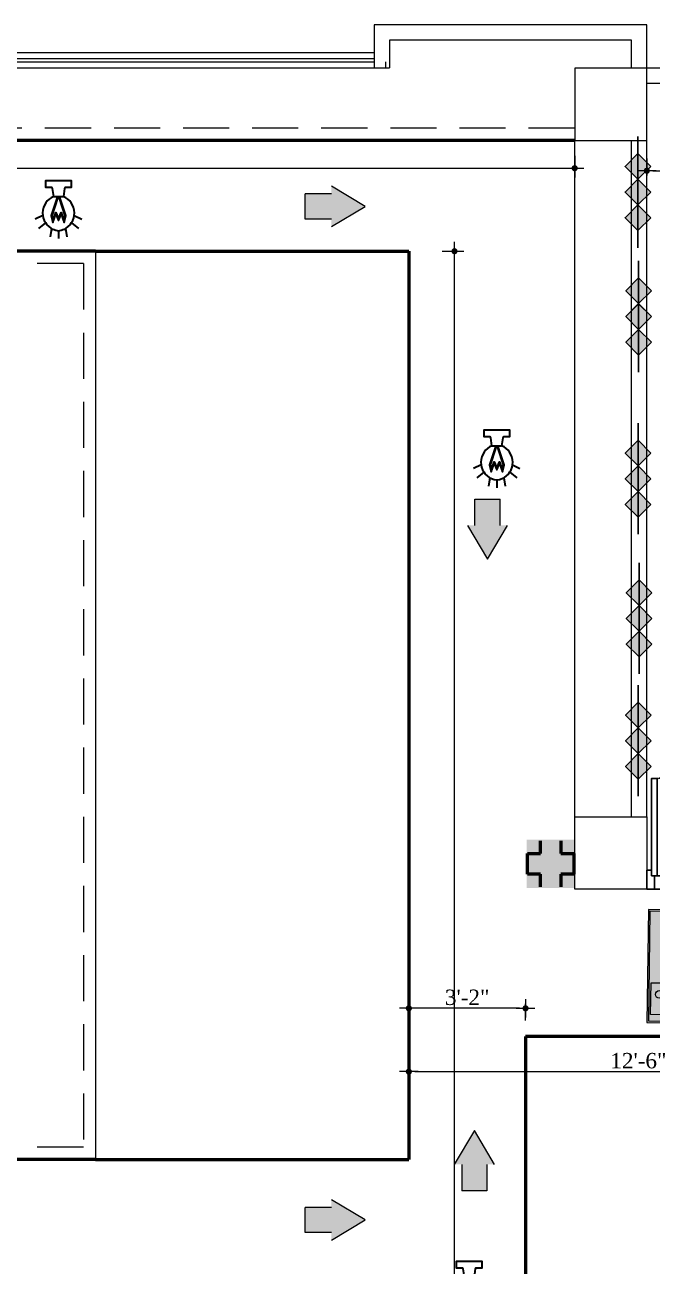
# Model space of a CAD drawing. Header units: inches. Extents: x -250485 to 735580, y -140410 to 288049.
# Drawn here: x 40840.2 to 41044.5, y 21592.1 to 21995.9 of the extents above; entities that cross this region are included whole.
import ezdxf

# ---------------------------------------------------------------- set-up
doc = ezdxf.new("R2010")
doc.units = ezdxf.units.IN
doc.header["$MEASUREMENT"] = 0
doc.header["$PDMODE"] = 35
for name, pattern in [('CONTINOUS', [0]), ('DASH', [0.35, 0.25, -0.1]), ('DASHED', [0.75, 0.5, -0.25])]:
    doc.linetypes.add(name, pattern=pattern)
doc.layers.get('0').update_dxf_attribs({"lineweight": 0})
doc.layers.get('Defpoints').update_dxf_attribs({"lineweight": 0})
doc.layers.add('bp door', color=40, linetype='Continuous')
doc.layers.add('fire rated wall', color=7, linetype='Continuous')
for name, color, linetype, lineweight in [('COLUMN-2', 102, 'Continuous', 0), ('DIM 01', 250, 'Continuous', 9), ('DIM_WORKING', 7, 'Continuous', 0), ('Emergency Light', 251, 'Continuous', 15), ('evacuation plan', 162, 'Continuous', 13), ('Layer1', 134, 'Continuous', 0), ('plater', 253, 'Continuous', 25), ('Road', 7, 'DASHED', 0), ('wall', 7, 'Continuous', 0), ('WALL (I)', 7, 'Continuous', 0), ('window', 140, 'Continuous', 0)]:
    doc.layers.add(name, color=color, linetype=linetype, lineweight=lineweight)
doc.styles.add('DIM-3', font='arial.ttf', dxfattribs={"width": 0.8, "height": 6})
doc.styles.add('REG', font='times.ttf')
doc.dimstyles.new('Dim-Pres', dxfattribs={"dimtxt": 5.5, "dimasz": 2, "dimexe": 1.5, "dimexo": 1.5, "dimgap": 1, "dimtad": 3, "dimdec": 0, "dimzin": 3, "dimdsep": 46, "dimlunit": 4, "dimtxsty": 'REG', "dimblk": 'point', "dimcen": 2, "dimclrd": 256, "dimclre": 256, "dimclrt": 7, "dimadec": 0, "dimazin": 0, "dimtfac": 0.75, "dimtdec": 0, "dimtmove": 1, "dimatfit": 3, "dimldrblk": 'point', "dimfxl": 0, "dimtolj": 1, "dimtzin": 0, "dimlwd": -1, "dimlwe": -1, "dimarcsym": 1})

# ---------------------------------------------------------------- blocks, each defined once
blk = doc.blocks.new('fddfgdgfsg')
at = {"ltscale": 100000}
h = blk.add_hatch(color=1, dxfattribs=at)
h.paths.add_polyline_path([(2091.9, -12378.98), (2096.33, -12383.41), (2100.73, -12379), (2100.72, -12378.98), (2100.73, -12378.97), (2096.32, -12374.56)])
h.paths.add_polyline_path([(2105.14, -12383.41), (2109.56, -12378.98), (2105.14, -12374.56), (2100.73, -12378.97), (2100.75, -12378.98), (2100.73, -12379)])
at = {"layer": 'bp door', "color": 1, "linetype": 'DASH'}
for p, q in [((2117.32, -12362.64, -9.7), (2072.61, -12362.64, -9.7)), ((2072.61, -12368.4, -9.7), (2072.61, -12362.64, -9.7)), ((2117.32, -12368.4, -9.7), (2072.61, -12368.4, -9.7))]:
    blk.add_line(p, q, dxfattribs=at)
at = {"layer": 'bp door', "color": 1, "elevation": -9.7}
for points in [[(2117.32, -12368.4), (2118.55, -12368.4), (2118.55, -12370.87), (2120.61, -12370.87), (2120.61, -12362.64), (2117.32, -12362.64)], [(2116.08, -12410.64), (2118.55, -12410.64), (2118.55, -12368.4), (2116.08, -12368.4)], [(2100.75, -12378.98), (2096.32, -12374.56), (2091.9, -12378.98), (2096.33, -12383.41)], [(2109.56, -12378.98), (2105.14, -12374.56), (2100.72, -12378.98), (2105.14, -12383.41)]]:
    blk.add_lwpolyline(points, close=True, dxfattribs=at)
at = {"layer": 'bp door', "color": 1, "linetype": 'DASH'}
blk.add_arc((2114.39, -12368.89, -9.7), 41.79, 179.3284, 272.3206, dxfattribs=at)
blk = doc.blocks.new('fsgfdsgs')
at = {"layer": 'Layer1', "rotation": 90}
blk.add_blockref('fddfgdgfsg', (-9519.84, -14665.81, 9.7), dxfattribs=at)
at = {"layer": 'Layer1', "xscale": -1, "rotation": 90}
blk.add_blockref('fddfgdgfsg', (-9519.84, -10520.59, 9.7), dxfattribs=at)
blk = doc.blocks.new('dot')
at = {"color": 4}
for p, q in [((-1.5, 0), (1.5, 0)), ((0, 1.5), (0, -1.5))]:
    blk.add_line(p, q, dxfattribs=at)
at = {"color": 6, "const_width": 0.5}
blk.add_lwpolyline([(-0.25, 0, 1), (0.25, 0, 1)], format="xyb", close=True, dxfattribs=at)
blk = doc.blocks.new('point')
blk.add_blockref('dot', (0, 0))
blk = doc.blocks.new('*D598')
at = {"layer": 'Defpoints', "color": 0, "ltscale": 30, "transparency": 16777216}
for p in [(41042.75, 21958.26), (41317.25, 21958.26), (41317.25, 21948.44)]:
    blk.add_point(p, dxfattribs=at)
at = {"layer": 'Layer1', "ltscale": 30, "transparency": 16777216}
for p, q in [((41042.75, 21952.44), (41042.75, 21946.94)), ((41317.25, 21952.44), (41317.25, 21946.94)), ((41044.75, 21948.44), (41315.25, 21948.44))]:
    blk.add_line(p, q, dxfattribs=at)
at = {"layer": 'Layer1', "ltscale": 30, "transparency": 16777216, "xscale": 2, "yscale": 2, "zscale": 2, "rotation": 180}
blk.add_blockref('point', (41042.75, 21948.44), dxfattribs=at)
at = {"layer": 'Layer1', "ltscale": 30, "transparency": 16777216, "xscale": 2, "yscale": 2, "zscale": 2}
blk.add_blockref('point', (41317.25, 21948.44), dxfattribs=at)
at = {"layer": 'Layer1', "color": 7, "ltscale": 30, "transparency": 16777216, "insert": (41180, 21951.94), "char_height": 5, "attachment_point": 5, "style": 'REG'}
blk.add_mtext('\\A1;22\'-11"', dxfattribs=at)
blk = doc.blocks.new('bfg')
at = {"layer": 'fire rated wall'}
h = blk.add_hatch(color=1, dxfattribs=at)
h.dxf.hatch_style = 1
h.paths.add_polyline_path([(9432308.7, -5613534.5), (9432321.4, -5613547.3), (9432334.2, -5613534.5)])
h.paths.add_polyline_path([(9432334.2, -5613534.5), (9432321.4, -5613521.8), (9432308.7, -5613534.5)])
h.paths.add_polyline_path([(9432334.2, -5613534.5), (9432359.7, -5613534.5), (9432346.9, -5613521.8)])
h.paths.add_polyline_path([(9432334.2, -5613534.5), (9432346.9, -5613547.3), (9432359.7, -5613534.5)])
at = {"layer": 'fire rated wall', "color": 1, "elevation": 0}
for points in [[(9432321.4, -5613547.3), (9432334.2, -5613534.5), (9432321.4, -5613521.8), (9432308.7, -5613534.5)], [(9432346.9, -5613547.3), (9432359.7, -5613534.5), (9432346.9, -5613521.8), (9432334.2, -5613534.5)]]:
    blk.add_lwpolyline(points, close=True, dxfattribs=at)
blk.add_lwpolyline([(9432291.7, -5613534.5), (9432376.7, -5613534.5)], dxfattribs=at)
blk = doc.blocks.new('3HR RATE')
at = {"layer": 'fire rated wall', "xscale": 1.292997314696549, "yscale": 1.292997314696549, "zscale": 1.292997314696549}
for p in [(-12191616.2, 7245476.7), (-12191583.2, 7245476.7)]:
    blk.add_blockref('bfg', p, dxfattribs=at)
blk = doc.blocks.new('WFE')
h = blk.add_hatch(color=255)
h.dxf.hatch_style = 1
h.paths.add_polyline_path([(-267898.14, 138466.65), (-267925.22, 138466.65), (-267925.22, 138453.12), (-267898.14, 138453.12)])
at = {"true_color": 0x00823c}
h = blk.add_hatch(color=116, dxfattribs=at)
h.dxf.hatch_style = 1
h.paths.add_polyline_path([(-267898.53, 138466.27), (-267924.83, 138466.27), (-267924.83, 138453.5), (-267898.53, 138453.5)])
h = blk.add_hatch(color=7)
h.dxf.hatch_style = 1
edge = h.paths.add_edge_path()
edge.add_line((-267915.67, 138465.76), (-267915.67, 138460.96))
edge.add_line((-267915.67, 138460.96), (-267916.89, 138460.95))
edge.add_line((-267916.89, 138460.95), (-267917.87, 138462.22))
edge.add_arc((-267918.79, 138461.48), 1.18, 38.6997, 89.1552)
edge.add_line((-267918.77, 138462.66), (-267920.97, 138462.66))
edge.add_arc((-267920.89, 138460.14), 2.52, 91.7797, 103.5408)
edge.add_arc((-267921.27, 138461.83), 0.786, 105.7358, 142.6328)
edge.add_line((-267921.89, 138462.31), (-267922.7, 138460.97))
edge.add_arc((-267922.33, 138460.73), 0.434, 146.6305, 329.27)
edge.add_line((-267921.96, 138460.51), (-267921.24, 138461.73))
edge.add_arc((-267921.09, 138461.64), 0.176, 91.289, 148.2105, ccw=False)
edge.add_line((-267921.09, 138461.82), (-267920.17, 138461.82))
edge.add_line((-267920.17, 138461.82), (-267920.91, 138460.36))
edge.add_line((-267920.91, 138460.36), (-267921.1, 138459.57))
edge.add_line((-267921.1, 138459.57), (-267921.25, 138457.85))
edge.add_arc((-267921.37, 138457.83), 0.125, -85.898, 7.6051, ccw=False)
edge.add_line((-267921.36, 138457.71), (-267922.79, 138457.71))
edge.add_arc((-267922.82, 138454.18), 3.53, 89.4971, 101.3594)
edge.add_arc((-267923.32, 138456.51), 1.15, 100.0089, 171.4142)
edge.add_line((-267924.45, 138456.68), (-267920.81, 138456.69))
edge.add_arc((-267920.77, 138457.28), 0.589, 266.7226, 344.0757)
edge.add_line((-267920.21, 138457.12), (-267920.01, 138459.09))
edge.add_line((-267920.01, 138459.09), (-267918.13, 138455.48))
edge.add_arc((-267917.62, 138455.74), 0.573, 207.3378, 270.1311)
edge.add_line((-267917.62, 138455.17), (-267916.72, 138455.17))
edge.add_line((-267916.72, 138455.17), (-267918.94, 138459.69))
edge.add_line((-267918.94, 138459.69), (-267918.25, 138461.19))
edge.add_line((-267918.25, 138461.19), (-267917.51, 138460.24))
edge.add_arc((-267917.16, 138460.56), 0.468, 222.2016, 269.5545)
edge.add_line((-267917.16, 138460.09), (-267915.67, 138460.09))
edge.add_line((-267915.67, 138460.09), (-267915.67, 138454.79))
edge.add_line((-267915.67, 138454.79), (-267916.48, 138453.99))
edge.add_line((-267916.48, 138453.99), (-267917.89, 138453.99))
edge.add_line((-267917.89, 138453.99), (-267916.91, 138454.91))
edge.add_line((-267916.91, 138454.91), (-267917.87, 138454.91))
edge.add_arc((-267917.29, 138453.25), 1.76, 109.0672, 137.8746)
edge.add_line((-267918.6, 138454.43), (-267919.06, 138453.99))
edge.add_line((-267919.06, 138453.99), (-267924.15, 138453.99))
edge.add_line((-267924.15, 138453.99), (-267923.36, 138454.78))
edge.add_line((-267923.36, 138454.78), (-267923.36, 138456.44))
edge.add_line((-267923.36, 138456.44), (-267924.83, 138456.43))
edge.add_arc((-267918.88, 138454.19), 6.36, 150.9073, 159.3468, ccw=False)
edge.add_arc((-267923.35, 138456.57), 1.3, 89.7522, 146.6944, ccw=False)
edge.add_line((-267923.34, 138457.87), (-267923.34, 138465.76))
edge.add_line((-267923.34, 138465.76), (-267915.67, 138465.76))
edge = h.paths.add_edge_path(flags=16)
edge.add_arc((-267918.45, 138463.76), 0.912, 0, 360)
h = blk.add_hatch(color=7)
h.dxf.hatch_style = 1
h.paths.add_polyline_path([(-267910.19, 138462.55), (-267910.19, 138463.83), (-267907.55, 138463.83), (-267909.18, 138465.36), (-267907.54, 138465.36), (-267905.16, 138463.19), (-267907.53, 138461.02), (-267909.19, 138461.02), (-267907.55, 138462.55)])
at = {"color": 255}
blk.add_lwpolyline([(-267898.14, 138466.65), (-267925.22, 138466.65), (-267925.22, 138453.12), (-267898.14, 138453.12)], close=True, dxfattribs=at)
at = {"color": 116, "true_color": 0x00823c}
blk.add_lwpolyline([(-267898.53, 138466.27), (-267924.83, 138466.27), (-267924.83, 138453.5), (-267898.53, 138453.5)], close=True, dxfattribs=at)
at = {"color": 255}
blk.add_lwpolyline([(-267915.67, 138465.76), (-267915.67, 138460.96), (-267916.89, 138460.95), (-267917.87, 138462.22, 0.223781), (-267918.77, 138462.66), (-267920.97, 138462.66, 0.051363), (-267921.48, 138462.59, 0.162399), (-267921.89, 138462.31), (-267922.7, 138460.97, 1.023303), (-267921.96, 138460.51), (-267921.24, 138461.73, -0.253603), (-267921.09, 138461.82), (-267920.17, 138461.82), (-267920.91, 138460.36), (-267921.1, 138459.57), (-267921.25, 138457.85, -0.432237), (-267921.36, 138457.71), (-267922.79, 138457.71, 0.051805), (-267923.52, 138457.64, 0.322053), (-267924.45, 138456.68), (-267920.81, 138456.69, 0.350945), (-267920.21, 138457.12), (-267920.01, 138459.09), (-267918.13, 138455.48, 0.281056), (-267917.62, 138455.17), (-267916.72, 138455.17), (-267918.94, 138459.69), (-267918.25, 138461.19), (-267917.51, 138460.24, 0.209607), (-267917.16, 138460.09), (-267915.67, 138460.09), (-267915.67, 138454.79), (-267916.48, 138453.99), (-267917.89, 138453.99), (-267916.91, 138454.91), (-267917.87, 138454.91, 0.126362), (-267918.6, 138454.43), (-267919.06, 138453.99), (-267924.15, 138453.99), (-267923.36, 138454.78), (-267923.36, 138456.44), (-267924.83, 138456.43, -0.036841), (-267924.44, 138457.28, -0.253699), (-267923.34, 138457.87), (-267923.34, 138465.76), (-267915.67, 138465.76)], format="xyb", close=True, dxfattribs=at)
blk.add_circle((-267918.45, 138463.76), 0.912, dxfattribs=at)
at = {"layer": 'DIM 01', "color": 255, "lineweight": -2, "insert": (-267908.26, 138460.02), "char_height": 2.2352, "attachment_point": 1, "style": 'DIM-3'}
blk.add_mtext_dynamic_manual_height_columns('\\pi-6.82409;{\\C0;EMERGENCY\\P\\pi-1.53473;EXIT}', width=2.2352, gutter_width=11.18, heights=[0], dxfattribs=at)
blk = doc.blocks.new('er32')
at = {"lineweight": 53, "ltscale": 100000}
h = blk.add_hatch(color=98, dxfattribs=at)
h.paths.add_polyline_path([(-274598.8, 140480.8), (-274598.8, 140402.5), (-274520.5, 140402.5), (-274520.5, 140480.8)])
h.paths.add_polyline_path([(-274576.2, 140479.2), (-274543, 140479.2), (-274543, 140458.2), (-274522.1, 140458.2), (-274522.1, 140425.1), (-274543, 140425.1), (-274543, 140404.2), (-274576.2, 140404.2), (-274576.2, 140425.1), (-274597.1, 140425.1), (-274597.1, 140458.2), (-274576.2, 140458.2)], flags=16)
blk.add_hatch(color=7, dxfattribs=at).paths.add_polyline_path([(-274543, 140425.1), (-274522.1, 140425.1), (-274522.1, 140458.2), (-274543, 140458.2), (-274543, 140479.2), (-274576.2, 140479.2), (-274576.2, 140458.2), (-274597.1, 140458.2), (-274597.1, 140425.1), (-274576.2, 140425.1), (-274576.2, 140404.2), (-274543, 140404.2)])
at = {"color": 75, "lineweight": 53, "ltscale": 100000}
for p, q in [((-274576.2, 140458.2), (-274576.2, 140479.2)), ((-274543, 140479.2), (-274543, 140458.2)), ((-274597.1, 140425.1), (-274597.1, 140458.2)), ((-274597.1, 140458.2), (-274576.2, 140458.2)), ((-274543, 140458.2), (-274522.1, 140458.2)), ((-274522.1, 140458.2), (-274522.1, 140425.1)), ((-274576.2, 140425.1), (-274597.1, 140425.1)), ((-274576.2, 140404.2), (-274576.2, 140425.1)), ((-274522.1, 140425.1), (-274543, 140425.1)), ((-274543, 140425.1), (-274543, 140404.2))]:
    blk.add_line(p, q, dxfattribs=at)
blk = doc.blocks.new('hfev')
at = {"layer": 'evacuation plan'}
h = blk.add_hatch(color=60, dxfattribs=at)
h.dxf.hatch_style = 1
h.paths.add_polyline_path([(40299.06, 13041.14), (40287.18, 13021.16), (40310.94, 13021.16)])
h.paths.add_polyline_path([(40306.54, 13021.16), (40291.58, 13021.16), (40291.58, 13005.53), (40306.54, 13005.53)])
at = {"layer": 'evacuation plan', "color": 9, "true_color": 0xafd9aa}
for p, q in [((40287.18, 13021.16), (40299.06, 13041.14)), ((40299.06, 13041.14), (40310.94, 13021.16)), ((40291.58, 13021.16), (40291.58, 13005.53)), ((40306.54, 13021.16), (40306.54, 13005.53)), ((40291.58, 13005.53), (40306.54, 13005.53))]:
    blk.add_line(p, q, dxfattribs=at)
blk = doc.blocks.new('A$C16DB04AD')
at = {"layer": 'Emergency Light', "color": 154, "lineweight": 30}
for p, q in [((-6.54, -14.39), (-9.59, -15.98)), ((6.54, -14.39), (9.59, -15.98)), ((-5.43, -17.4), (-8.33, -19.77)), ((-2.95, -19.78), (-3.46, -23.22)), ((2.95, -19.78), (3.46, -23.22)), ((5.43, -17.4), (8.33, -19.77)), ((0, -20.7), (0, -24))]:
    blk.add_line(p, q, dxfattribs=at)
blk.add_lwpolyline([(-2, -6.57), (-2.49, -3.28, 0.371278), (-2.94, -2.89), (-5.25, -2.89), (-5.25, 0), (5.25, 0), (5.25, -2.89), (2.94, -2.89, 0.371278), (2.49, -3.28), (2, -6.57)], format="xyb", dxfattribs=at)
at = {"layer": 'Emergency Light', "color": 1, "lineweight": 30}
blk.add_lwpolyline([(-0.43, -6.57), (-3.01, -14.48), (-2.28, -17.27), (-1.1, -13.91), (0, -16.5), (1.1, -13.91), (2.28, -17.27), (3.01, -14.48), (0.43, -6.57)], dxfattribs=at)
blk.add_lwpolyline([(0.43, -7.28, 0.690361), (-0.43, -7.28), (-2.75, -14.5), (-2.25, -16.42), (-1.12, -13.21), (0, -15.86), (1.12, -13.21), (2.25, -16.42), (2.75, -14.5), (0.43, -7.28)], format="xyb", dxfattribs=at)
at = {"layer": 'Emergency Light', "color": 154, "lineweight": 30}
blk.add_lwpolyline([(-2.02, -6.58), (2, -6.57)], dxfattribs=at)
for centre, radius, start, end in [((0.78, -13.41), 7.38, 112.0671, 245.9767), ((-0.78, -13.41), 7.38, 294.0233, 67.9329), ((0, -15.96), 4.74, 241.9689, 298.0311)]:
    blk.add_arc(centre, radius, start, end, dxfattribs=at)
blk = doc.blocks.new('*D796')
at = {"layer": 'Defpoints', "color": 0, "ltscale": 30, "transparency": 16777216}
for p in [(40088.75, 21958.26), (41019.25, 21958.26), (41019.25, 21949.26)]:
    blk.add_point(p, dxfattribs=at)
at = {"layer": 'Layer1', "ltscale": 30, "transparency": 16777216}
for p, q in [((40088.75, 21953.26), (40088.75, 21947.76)), ((41019.25, 21953.26), (41019.25, 21947.76)), ((40090.75, 21949.26), (41017.25, 21949.26))]:
    blk.add_line(p, q, dxfattribs=at)
at = {"layer": 'Layer1', "ltscale": 30, "transparency": 16777216, "xscale": 2, "yscale": 2, "zscale": 2, "rotation": 180}
blk.add_blockref('point', (40088.75, 21949.26), dxfattribs=at)
at = {"layer": 'Layer1', "ltscale": 30, "transparency": 16777216, "xscale": 2, "yscale": 2, "zscale": 2}
blk.add_blockref('point', (41019.25, 21949.26), dxfattribs=at)
at = {"layer": 'Layer1', "color": 7, "ltscale": 30, "transparency": 16777216, "insert": (40554, 21952.81), "char_height": 5, "attachment_point": 5, "style": 'REG'}
blk.add_mtext('\\A1;77\'-7"', dxfattribs=at)
blk = doc.blocks.new('*D803')
at = {"layer": 'Defpoints', "color": 0, "ltscale": 30, "transparency": 16777216}
for p in [(40965.25, 21922.26), (40980.12, 21922.26), (40965.25, 21229.91)]:
    blk.add_point(p, dxfattribs=at)
at = {"layer": 'Layer1', "ltscale": 30, "transparency": 16777216}
for p, q in [((40976.12, 21922.26), (40981.62, 21922.26)), ((40980.12, 21231.91), (40980.12, 21920.26)), ((40976.12, 21229.91), (40981.62, 21229.91))]:
    blk.add_line(p, q, dxfattribs=at)
at = {"layer": 'Layer1', "ltscale": 30, "transparency": 16777216, "xscale": 2, "yscale": 2, "zscale": 2}
for p, rotation in [((40980.12, 21922.26), 90), ((40980.12, 21229.91), 270)]:
    blk.add_blockref('point', p, dxfattribs=dict(at, rotation=rotation))
at = {"layer": 'Layer1', "color": 7, "ltscale": 30, "transparency": 16777216, "insert": (40976.57, 21576.09), "char_height": 5, "attachment_point": 5, "rotation": 90, "style": 'REG'}
blk.add_mtext('\\A1;57\'-8"', dxfattribs=at)
blk = doc.blocks.new('*D804')
at = {"layer": 'Defpoints', "color": 0, "ltscale": 30, "transparency": 16777216}
for p in [(40965.25, 21675.96), (40965.25, 21666.76), (41003.25, 21666.76)]:
    blk.add_point(p, dxfattribs=at)
at = {"layer": 'Layer1', "ltscale": 30, "transparency": 16777216}
for p, q in [((40965.25, 21671.96), (40965.25, 21677.46)), ((41001.25, 21675.96), (40967.25, 21675.96)), ((41003.25, 21671.96), (41003.25, 21677.46))]:
    blk.add_line(p, q, dxfattribs=at)
at = {"layer": 'Layer1', "ltscale": 30, "transparency": 16777216, "xscale": 2, "yscale": 2, "zscale": 2, "rotation": 180}
blk.add_blockref('point', (40965.25, 21675.96), dxfattribs=at)
at = {"layer": 'Layer1', "ltscale": 30, "transparency": 16777216, "xscale": 2, "yscale": 2, "zscale": 2}
blk.add_blockref('point', (41003.25, 21675.96), dxfattribs=at)
at = {"layer": 'Layer1', "color": 7, "ltscale": 30, "transparency": 16777216, "insert": (40984.25, 21679.51), "char_height": 5, "attachment_point": 5, "style": 'REG'}
blk.add_mtext('\\A1;3\'-2"', dxfattribs=at)
blk = doc.blocks.new('*D805')
at = {"layer": 'Defpoints', "color": 0, "ltscale": 30, "transparency": 16777216}
for p in [(40965.25, 21695.21), (41114.75, 21695.21), (41114.75, 21655.36)]:
    blk.add_point(p, dxfattribs=at)
at = {"layer": 'Layer1', "ltscale": 30, "transparency": 16777216}
for p, q in [((40965.25, 21659.36), (40965.25, 21653.86)), ((41114.75, 21659.36), (41114.75, 21653.86)), ((40967.25, 21655.36), (41112.75, 21655.36))]:
    blk.add_line(p, q, dxfattribs=at)
at = {"layer": 'Layer1', "ltscale": 30, "transparency": 16777216, "xscale": 2, "yscale": 2, "zscale": 2, "rotation": 180}
blk.add_blockref('point', (40965.25, 21655.36), dxfattribs=at)
at = {"layer": 'Layer1', "ltscale": 30, "transparency": 16777216, "xscale": 2, "yscale": 2, "zscale": 2}
blk.add_blockref('point', (41114.75, 21655.36), dxfattribs=at)
at = {"layer": 'Layer1', "color": 7, "ltscale": 30, "transparency": 16777216, "insert": (41040, 21658.9), "char_height": 5, "attachment_point": 5, "style": 'REG'}
blk.add_mtext('\\A1;12\'-6"', dxfattribs=at)

msp = doc.modelspace()

# ---------------------------------------------------------------- linework, layer by layer
at = {"layer": 'COLUMN-2', "color": 7}
for points in [[(41042.75, 21981.76), (41019.25, 21981.76), (41019.25, 21958.26), (41042.75, 21958.26)], [(41042.75, 21714.76), (41019.25, 21714.76), (41019.25, 21738.26), (41042.75, 21738.26)]]:
    msp.add_lwpolyline(points, close=True, dxfattribs=at)
at = {"layer": 'DIM_WORKING', "color": 7, "ltscale": 30}
msp.add_line((40957.75, 21981.91), (40957.75, 21983.91), dxfattribs=at)
for points in [[(41042.75, 21981.91), (41042.75, 21995.91)], [(41037.75, 21981.91), (41037.75, 21990.91)]]:
    msp.add_lwpolyline(points, dxfattribs=at)
at = {"layer": 'plater', "color": 7, "lineweight": 18}
msp.add_lwpolyline([(41019.25, 21738.26), (41019.25, 21958.26)], dxfattribs=at)
at = {"layer": 'Road', "color": 7, "ltscale": 30}
for p, q in [((41019.25, 21962.26), (40803.25, 21962.26)), ((40859.25, 21918.26), (40454.25, 21918.26)), ((40859.25, 21630.76), (40454.25, 21630.76))]:
    msp.add_line(p, q, dxfattribs=at)
msp.add_lwpolyline([(40859.25, 21918.26), (40859.25, 21630.76)], dxfattribs=at)
at = {"layer": 'wall', "color": 75, "lineweight": 53, "ltscale": 100000}
for p, q in [((41019.25, 21958.26), (40803.25, 21958.26)), ((40863.25, 21922.26), (40450.25, 21922.26)), ((41114.75, 21666.76), (41003.25, 21666.76)), ((40863.25, 21626.76), (40450.25, 21626.76))]:
    msp.add_line(p, q, dxfattribs=at)
at = {"layer": 'wall', "color": 7, "linetype": 'CONTINOUS', "lineweight": 9}
msp.add_lwpolyline([(40863.25, 21922.26), (40863.25, 21626.76)], dxfattribs=at)
at = {"layer": 'wall', "color": 75, "lineweight": 53, "ltscale": 100000}
for points in [[(40863.25, 21922.26), (40965.25, 21922.26)], [(40965.25, 21922.26), (40965.25, 21626.76)], [(41003.25, 21666.76), (41003.25, 21229.91)], [(40863.25, 21626.76), (40965.25, 21626.76)]]:
    msp.add_lwpolyline(points, dxfattribs=at)
at = {"layer": 'WALL (I)', "color": 7, "ltscale": 30}
for p, q in [((41042.75, 21995.91), (40954, 21995.91)), ((40954, 21995.91), (40954, 21981.91)), ((41037.75, 21990.91), (40959, 21990.91)), ((40959, 21990.91), (40959, 21981.91)), ((40954, 21981.91), (40959, 21981.91)), ((41042.75, 21981.91), (41257.75, 21981.91)), ((41042.75, 21976.91), (41257.75, 21976.91)), ((41037.75, 21738.26), (41037.75, 21958.41)), ((41042.75, 21738.41), (41042.75, 21958.41))]:
    msp.add_line(p, q, dxfattribs=at)
at = {"layer": 'window', "color": 7, "ltscale": 30}
for p, q in [((40810, 21986.91), (40954, 21986.91)), ((40810, 21984.91), (40954, 21984.91)), ((40810, 21983.91), (40954, 21983.91)), ((40810, 21981.91), (40954, 21981.91))]:
    msp.add_line(p, q, dxfattribs=at)

# ---------------------------------------------------------------- block references
at = {"layer": 'DIM 01', "color": 63, "lineweight": -2, "xscale": 0.2000000000007276, "yscale": 0.2000000000007276, "zscale": 0.2000000000007276}
msp.add_blockref('er32', (95923.35, -6365.37), dxfattribs=at)
at = {"layer": 'DIM 01', "color": 63, "lineweight": -2, "xscale": 1.354657076082979, "yscale": 1.354657076080912, "zscale": 1.354657076082979, "rotation": 89.17891329344738}
msp.add_blockref('WFE', (233799.4, 381892.92), dxfattribs=at)
at = {"layer": 'Emergency Light', "lineweight": 30, "xscale": 0.7868064756185049, "yscale": 0.7868064756185049, "zscale": 0.7868064756213451}
for p in [(40851.16, 21945.23), (40993.9, 21864.12), (40984.9, 21593.74)]:
    msp.add_blockref('A$C16DB04AD', p, dxfattribs=at)
at = {"layer": 'evacuation plan', "color": 11, "true_color": 0xf27172, "xscale": -0.5499328878868255, "yscale": 0.5499328878868255, "zscale": 0.5499328876488784}
for p, rotation in [((33779.28, -224.94), 270), ((18829.09, 28993.8), 180), ((33779.28, -554.68), 270)]:
    msp.add_blockref('hfev', p, dxfattribs=dict(at, rotation=rotation))
msp.add_blockref('hfev', (63148.36, 14464.41), dxfattribs=at)
at = {"layer": 'Layer1', "rotation": 90}
for name, p, xscale, yscale, zscale in [('3HR RATE', (37794.27, 20830.87), 0.2533935670508072, 0.2533935670508072, 0.2533935670521235), ('3HR RATE', (37794.53, 20790.37), 0.2533935670508072, 0.2533935670508072, 0.2533935670521235), ('3HR RATE', (37794.35, 20737.62), 0.2533935670508072, 0.2533935670508072, 0.2533935670521235), ('3HR RATE', (37794.68, 20692.18), 0.2533935670508072, 0.2533935670508072, 0.2533935670521235), ('3HR RATE', (37794.43, 20652.38), 0.2533935670508072, 0.2533935670508072, 0.2533935670521235), ('fsgfdsgs', (31633.85, 19582.66), 0.75, 0.75, 0.75)]:
    msp.add_blockref(name, p, dxfattribs=dict(at, xscale=xscale, yscale=yscale, zscale=zscale))

# ---------------------------------------------------------------- dimensions: what is measured, and where the dimension line sits
at = {"layer": 'Layer1', "ltscale": 30}
for base, p1, p2, picture, middle in [((41019.25218649, 21949.26140627), (40088.75218649, 21958.26498185), (41019.25218649, 21958.26498185), '*D796', (40554.00218649, 21952.81187491)), ((41317.25218649, 21948.43553393), (41042.75218649, 21958.26498185), (41317.25218649, 21958.26498185), '*D598', (41180.00218649, 21951.93553393)), ((41114.75218649, 21655.3565345), (40965.25218649, 21695.20674416), (41114.75218649, 21695.20674416), '*D805', (41040.00218649, 21658.89979333)), ((40965.25, 21675.96), (41003.25, 21666.76), (40965.25, 21666.76), '*D804', (40984.25, 21679.51))]:
    dim = msp.add_linear_dim(base=base, p1=p1, p2=p2, dimstyle='Dim-Pres', override={"dimtxt": 5, "dimfxl": 4, "dimfxlon": 1}, dxfattribs=at)
    dim.commit()
    dim.dimension.update_dxf_attribs({"geometry": picture, "text_midpoint": middle})
dim = msp.add_linear_dim(base=(40980.12, 21922.26), p1=(40965.25, 21229.91), p2=(40965.25, 21922.26), angle=90, dimstyle='Dim-Pres', override={"dimtxt": 5, "dimfxl": 4, "dimfxlon": 1}, dxfattribs=at)
dim.commit()
dim.dimension.update_dxf_attribs({"geometry": '*D803', "text_midpoint": (40976.57, 21576.09)})

doc.saveas('drawing.dxf')
